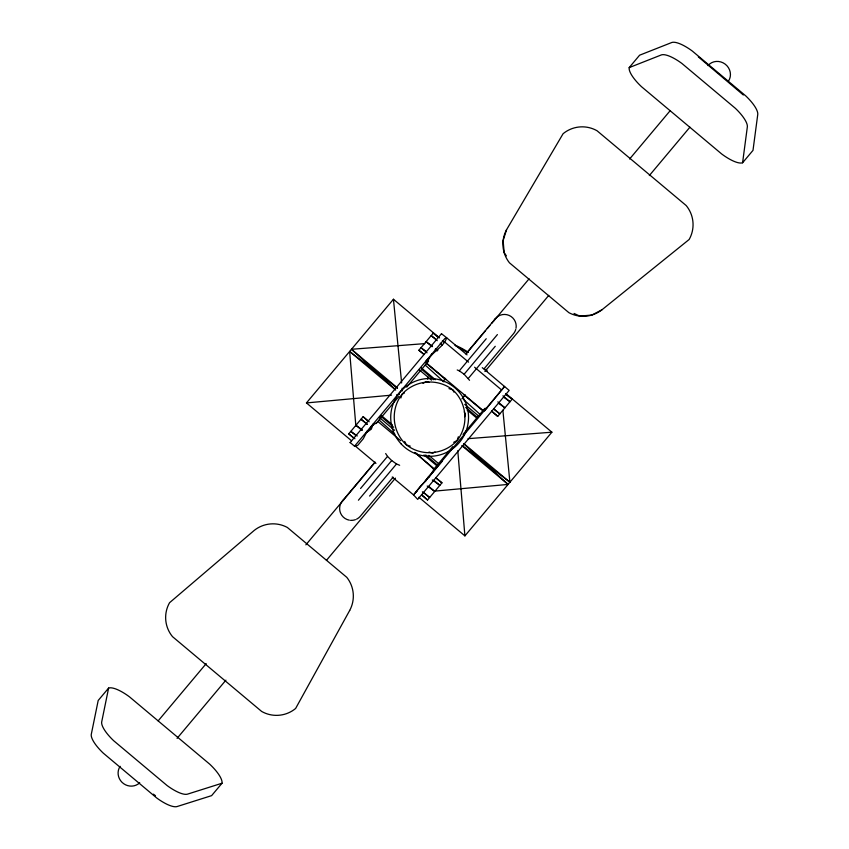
<?xml version="1.0" encoding="UTF-8"?>
<svg xmlns="http://www.w3.org/2000/svg" width="849" height="849" viewBox="0 0 849 849"><rect width="100%" height="100%" fill="white"/><g stroke="black" fill="none" stroke-linecap="round" stroke-linejoin="round"><path stroke-width="1.27" d="M350.159 442.531L354.532 446.192L357.641 445.449L363.298 438.7L366.503 432.512L371.31 429.159L373.178 423.969M742.588 162.775L747.343 126.883A27.115 8.384 40 0 0 735.361 108.311L681.874 63.431A27.115 8.384 40 0 0 661.509 54.856L629.183 67.612A27.009 8.352 40 0 0 641.483 86.683L721.682 153.977A27.009 8.341 40 0 0 742.588 162.775L752.999 150.369L757.754 114.477A27.115 8.384 40 0 0 745.772 95.905L692.285 51.025A27.115 8.384 40 0 0 671.92 42.45L639.594 55.206L629.183 67.612M108.608 688.072L101.657 722.117A27.115 8.384 40 0 0 113.639 740.689L167.126 785.569A27.115 8.373 40 0 0 187.491 794.144L222.024 783.234A27.009 8.341 40 0 0 209.724 764.174L129.515 696.87A27.009 8.352 40 0 0 108.608 688.072L98.197 700.478L91.246 734.523A27.115 8.384 40 0 0 103.228 753.095L156.715 797.975A27.115 8.384 40 0 0 177.08 806.55L211.613 795.64L222.024 783.234M427.45 362.247C430.517 351.911 443.242 348.323 446.712 337.817L467.035 354.871M400.866 398.011L402.044 394.254C414.97 379.821 437.479 377.89 452.729 389.818C467.13 402.797 469.03 425.2 457.155 440.493C444.144 454.852 421.783 456.836 406.48 444.929C392.111 431.971 390.084 409.505 402.044 394.254L404.379 393.045M574.03 313.44L579.782 316.115L591.838 315.053L601.962 309.789L689.144 239.492A30.023 30.023 0 0 0 686.183 205.543L597.027 130.746A30.023 30.023 0 0 0 563.089 133.718L506.556 229.729L503.117 240.617L504.179 252.673L506.397 255.867M458.343 436.747L457.155 440.493L453.674 442.318M464.647 416.742L465.432 414.238L464.223 411.914M376.977 422.409L373.082 425.073L366.503 432.512L366.959 431.388M504.253 386.857L484.503 410.927M366.503 432.512L367.001 431.334M428.151 359.647L426.654 363.192L483.58 410.958L485.893 408.21M428.649 477.488L433.892 470.166M482.274 367.659L509.156 390.413L417.708 499.392L413.559 494.946L420.223 486.466L425.901 480.767M504.624 386.412L414.004 494.415M351.507 440.727L306.457 402.925L393.448 299.251L439.506 337.891M353.778 438.105L348.727 433.871L363.128 416.7L369.188 421.783M423.938 354.489L418.886 350.244L433.298 333.084L438.349 337.318M441.48 333.71L446.712 337.817M350.075 442.637L441.522 333.657M354.532 446.192L444.908 338.496L446.341 338.263M376.139 423.566L398.998 396.324M406.724 387.123L428.554 361.112M342.37 501.027L375.056 462.068M466.048 353.63L495.423 318.63M158.158 720.875L206.201 663.621M305.873 544.835L374.876 462.599M443.04 381.371L445.587 378.325M466.037 353.959L485.628 330.611M487.337 328.574L489.894 325.528M491.592 323.501L529.086 278.822M629.608 159.018L670.201 110.646M360.57 488.493L387.505 456.401L385.669 453.546M457.218 369.952L459.298 370.833L486.233 338.73M358.427 500.21L391.697 460.551L387.505 456.401M469.539 380.288L464.127 374.239L497.397 334.58M369.591 496.06L396.525 463.968L399.646 465.273M468.319 378.399L495.254 346.296M393.098 477.202L360.401 516.16A11.844 11.759 39.9 0 1 356.527 519.174M484.089 368.763L513.454 333.763A11.844 11.759 40 0 0 515.746 329.423M177.07 738.375L225.908 680.166M326.441 560.361L395.443 478.125M461.898 398.924L465.305 394.87M484.896 371.512L548.794 295.367M649.326 175.563L689.908 127.191M433.308 469.826L452.782 446.616M463.045 434.391L484.875 408.369M431.632 472.872L434.688 469.221L414.715 452.464M431.218 474.22L425.009 481.606L428.236 476.915L432.173 473.286M421.486 494.925L427.546 500.008L441.958 482.837L435.887 477.754M491.645 411.298L497.716 416.392L512.117 399.221L506.057 394.138M418.844 497.227L464.902 535.878L551.892 432.194L505.834 393.554M432.321 472.978L442.276 461.251M415.893 492.25L417.379 490.573M426.018 361.005L428.639 358.469M484.376 410.003L486.859 407.934M370.546 427.111L373.082 425.073M430.963 355.105L432.385 354.001L431.77 354.15M422.982 383.355L426.463 381.541L428.968 382.337M435.059 451.997L432.735 453.207L428.989 452.029M306.457 402.925L391.527 395.146M396.77 394.668L399.38 394.424M434.784 491.115L508.073 484.418L463.671 443.804M394.902 389.012L351.465 349.289L424.85 343.612M468.022 438.678L551.892 432.194M448.972 388.64L452.729 389.818L453.939 392.142M410.237 446.118L406.48 444.929L404.665 441.438M455.626 345.755L467.502 352.6M459.298 370.833L464.127 374.239M391.697 460.551L396.525 463.968M432.544 346.286L426.092 341.669L432.152 346.753M435.77 348.599L437.925 350.138M503.553 397.12L510.005 401.736L502.937 395.804M426.378 351.582L420.998 347.74L427.058 352.823M498.459 403.19L504.911 407.807L497.843 401.874M362.385 429.902L355.922 425.285L361.992 430.369M432.311 479.961L439.846 485.352L433.786 480.269M357.291 435.972L350.839 431.356L355.89 435.59M427.217 486.031L434.752 491.422L428.692 486.339M153.425 794.155L155.441 795.704M355.869 426.124L349.639 351.465L397.332 388.142M462.206 445.555L509.909 482.232L502.873 410.29M436.375 339.674L431.186 335.599L437.246 340.682M505.887 394.329L512.117 399.221M418.886 350.244L424.076 354.33M493.598 408.985L499.828 413.877L493.757 408.793M367.246 424.107L361.016 419.215L367.086 424.298M435.728 477.945L441.958 482.837M348.727 433.871L354.946 438.763M422.399 491.783L429.658 497.493L423.598 492.409M698.324 56.872L743.353 95.003M442.393 340.714L444.409 342.412M440.281 343.229L442.297 344.927M435.187 349.3L437.203 350.998M425.519 362.65L445.778 379.652M464 394.944L483.251 411.086M421.189 367.808L435.367 379.705M464.743 404.357L478.921 416.254M419.395 369.952L431.547 380.15M466.992 409.897L477.117 418.387M351.465 349.289L397.512 387.929M463.851 443.592L509.909 482.232M349.639 351.465L395.687 390.105M462.026 445.767L508.073 484.418M381.222 415.448L392.355 424.797M428.819 455.382L438.944 463.883M379.429 417.581L394.615 430.337M423.991 454.979L437.15 466.027M377.773 421.454L400.739 440.727M355.646 446.351L375.958 463.395M392.217 477.042L413.559 494.946M444.515 341.903L468.563 362.152M474.57 367.214L501.621 389.988M421.656 369.315L433.659 379.683M465.687 407.34L477.7 417.708M380.681 416.084L393.692 427.323M425.72 454.968L437.723 465.337M433.298 333.084L438.211 337.488M491.815 411.107L497.716 416.392M363.128 416.7L368.052 421.104M421.645 494.723L427.546 500.008M425.2 365.081L443.9 381.88M463.575 399.571L480.301 414.599M379.11 420.022L394.849 434.168M415.511 452.729L433.223 468.648M393.448 299.251L401.63 382.973M402.139 388.205L402.394 390.827M457.781 450.745L464.902 535.878M427.726 376.447L427.726 379.227M355.423 519.652A11.748 11.663 40 0 1 350.552 520.32M349.363 520.172A11.748 11.663 40 0 1 339.802 506.545A11.844 11.759 40 0 1 344.121 499.339M516.022 328.255A11.748 11.663 40 0 0 500.401 315.138A11.844 11.759 40 0 0 494.054 320.646M601.962 309.789A30.139 30.139 0 0 1 568.894 312.676L509.442 262.797A30.139 30.139 0 0 1 506.556 229.729M139.724 782.767A12.862 12.342 40 0 1 120.123 766.318M708.024 65.575A12.862 12.151 40 0 1 725.173 64.131A12.862 12.151 40 0 1 728.474 81.122M454.788 345.097A72.303 72.303 0 0 1 468.425 352.377M485.946 369.273A72.303 72.303 0 0 1 487.432 371.374M349.703 610.42L295.611 708.49A30.023 30.023 0 0 1 261.662 711.451L172.517 636.654A30.023 30.023 0 0 1 169.556 602.716L254.286 530.36A30.139 30.139 0 0 1 287.355 527.462L346.806 577.352A30.139 30.139 0 0 1 349.703 610.42M400.94 443.698A38.916 38.916 0 0 0 466.738 429.116A38.916 38.916 0 0 0 421.2 379.418A38.916 38.916 0 0 0 400.94 443.698"/></g></svg>
